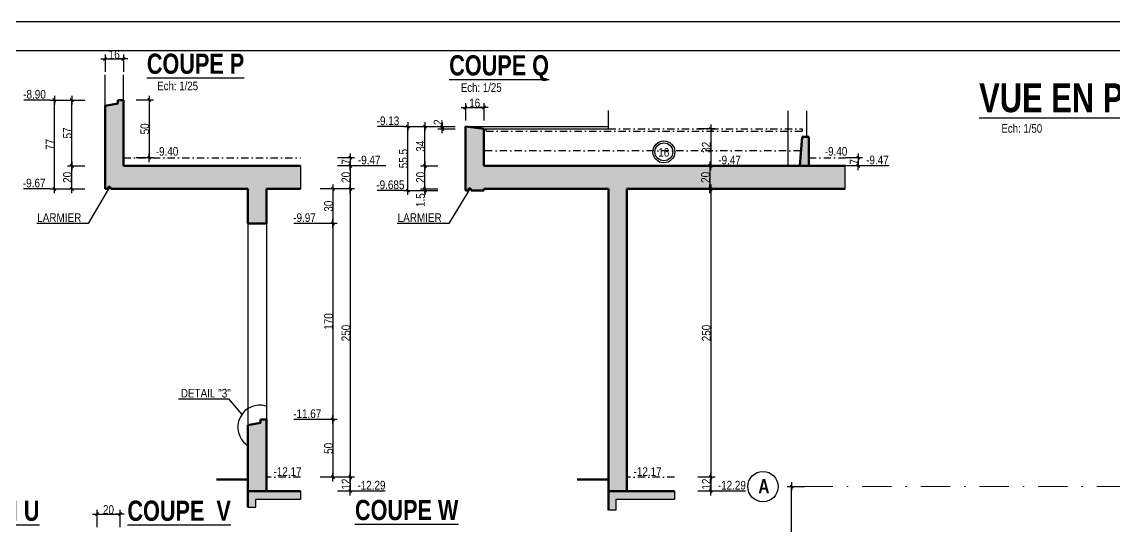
# Model space of a CAD drawing. Header units: millimetres. Extents: x 0 to 22237, y -21919 to -17719.
# Drawn here: x 13110 to 15005, y -18594 to -17719 of the extents above; entities that cross this region are included whole.
import ezdxf
from ezdxf.enums import TextEntityAlignment as Align

# ---------------------------------------------------------------- set-up
doc = ezdxf.new("R2010")
doc.units = ezdxf.units.MM
doc.linetypes.add('CACHEX2', pattern=[19.049999999999997, 12.7, -6.35])
doc.linetypes.add('TIRETPTX2', pattern=[50.8, 25.4, -12.7, 0, -12.7])
for name, color, linetype in [('01-Cad  2', 1, 'Continuous'), ('01_cote_gen', 4, 'Continuous'), ('01_linteaux', 2, 'Continuous'), ('01_murs_sup', 2, 'CACHEX2'), ('01_poch_BN', 9, 'Continuous'), ('01_texte', 230, 'Continuous'), ('AA_COTES', 2, 'Continuous')]:
    doc.layers.add(name, color=color, linetype=linetype)
doc.layers.add('01_murs_coup', color=5, linetype='Continuous', lineweight=60)
doc.layers.add('01_tram_axes', color=2, linetype='TIRETPTX2', lineweight=9)
doc.styles.add('ARIAL NA', font='ARIALN.TTF')
doc.styles.add('impact', font='impact.ttf')
doc.styles.add('MATTE_TXT', font='arial.ttf')
doc.styles.add('STYLE2', font='ARIALN.TTF')
doc.dimstyles.new('JB25', dxfattribs={"dimscale": 0.1, "dimtxt": 150, "dimasz": 15, "dimexe": 0.1, "dimexo": 0.1, "dimgap": 0.09, "dimtad": 1, "dimdec": 1, "dimlfac": 0.5, "dimdsep": 46, "dimtxsty": 'STYLE2', "dimblk1": 'BOND_G', "dimblk2": 'BOND_D', "dimsah": 1, "dimcen": 1.5, "dimdle": 0.01, "dimse1": 1, "dimse2": 1, "dimclrd": 4, "dimclre": 2, "dimclrt": 6, "dimazin": 2, "dimtfac": 2.333333333333333, "dimtdec": 1, "dimtix": 1, "dimtmove": 2, "dimatfit": 3, "dimldrblk": 'BOND_G', "dimfxl": 1, "dimtolj": 1, "dimtzin": 0, "dimarcsym": 0})
doc.dimstyles.new('JB50', dxfattribs={"dimscale": 0.1, "dimtxt": 150, "dimasz": 15, "dimexe": 0.1, "dimexo": 0.1, "dimgap": 0.09, "dimtad": 1, "dimdec": 1, "dimdsep": 46, "dimtxsty": 'STYLE2', "dimblk1": 'BOND_G', "dimblk2": 'BOND_D', "dimsah": 1, "dimcen": 1.5, "dimdle": 0.01, "dimse1": 1, "dimse2": 1, "dimclrd": 4, "dimclre": 2, "dimclrt": 6, "dimazin": 2, "dimtfac": 2.333333333333333, "dimtdec": 1, "dimtix": 1, "dimtmove": 2, "dimatfit": 3, "dimldrblk": 'BOND_G', "dimfxl": 1, "dimtolj": 1, "dimtzin": 0, "dimarcsym": 0})

# ---------------------------------------------------------------- blocks, each defined once
blk = doc.blocks.new('BOND_G')
at = {"layer": 'AA_COTES', "color": 0}
for p, q in [((0, -5), (0, 14.99999999999999)), ((5, 0), (-5, 0)), ((1.767766952966312, 1.767766952966312), (-1.767766952966426, -1.767766952966426))]:
    blk.add_line(p, q, dxfattribs=at)
blk = doc.blocks.new('BOND_D')
at = {"layer": 'AA_COTES', "color": 0}
for p, q in [((5, 0), (-5, 0)), ((-1.767766952966312, -1.767766952966312), (1.767766952966426, 1.767766952966426)), ((0, 5), (0, -15))]:
    blk.add_line(p, q, dxfattribs=at)
blk = doc.blocks.new('*D1905')
at = {"layer": '01_cote_gen', "color": 4, "lineweight": -2, "ltscale": 3, "transparency": 16777216}
blk.add_line((14445.2384307422, -19133.45861644135), (14445.2384307422, -18526.45861679672), dxfattribs=at)
at = {"layer": 'Defpoints', "color": 0, "ltscale": 3, "transparency": 16777216}
for p in [(14442.6624325404, -18524.95861679672), (14445.2384307422, -18524.95861679672), (14388.49760618981, -19134.95861644135)]:
    blk.add_point(p, dxfattribs=at)
at = {"layer": '01_cote_gen', "color": 4, "lineweight": -2, "ltscale": 3, "transparency": 16777216, "xscale": 1.5, "yscale": 1.5, "zscale": 1.5}
for name, p, rotation in [('BOND_D', (14445.2384307422, -18524.95861679672), 90), ('BOND_G', (14445.2384307422, -19134.95861644135), 270)]:
    blk.add_blockref(name, p, dxfattribs=dict(at, rotation=rotation))
at = {"layer": '01_cote_gen', "color": 6, "ltscale": 3, "transparency": 16777216, "insert": (14437.57083592638, -18829.95861661903), "char_height": 15, "attachment_point": 5, "rotation": 90, "style": 'STYLE2'}
blk.add_mtext('\\A1;610', dxfattribs=at)
blk = doc.blocks.new('*D3293')
at = {"layer": '01_cote_gen', "color": 4, "lineweight": -2, "transparency": 16777216}
blk.add_line((13649.6517692747, -18010.12777373044), (13649.6517692747, -18067.12777350939), dxfattribs=at)
at = {"layer": 'Defpoints', "color": 0, "transparency": 16777216}
for p in [(13621.73383187389, -18008.62777373044), (13534.17905570484, -18068.62777350939), (13649.6517692747, -18068.62777350939)]:
    blk.add_point(p, dxfattribs=at)
at = {"layer": '01_cote_gen', "color": 4, "lineweight": -2, "transparency": 16777216, "xscale": 1.5, "yscale": 1.5, "zscale": 1.5}
for name, p, rotation in [('BOND_G', (13649.6517692747, -18008.62777373044), 90), ('BOND_D', (13649.6517692747, -18068.62777350939), 270)]:
    blk.add_blockref(name, p, dxfattribs=dict(at, rotation=rotation))
at = {"layer": '01_cote_gen', "color": 6, "transparency": 16777216, "insert": (13641.98417445888, -18038.62777361991), "char_height": 15, "attachment_point": 5, "rotation": 90, "style": 'STYLE2'}
blk.add_mtext('\\A1;30', dxfattribs=at)
blk = doc.blocks.new('*D3294')
at = {"layer": '01_cote_gen', "color": 4, "lineweight": -2, "transparency": 16777216}
blk.add_line((13649.6517692747, -18070.12777350939), (13649.6517692747, -18407.1258581998), dxfattribs=at)
at = {"layer": 'Defpoints', "color": 0, "transparency": 16777216}
for p in [(13627.1517692747, -18068.62777350939), (13534.17905570482, -18408.6258581998), (13649.6517692747, -18408.6258581998)]:
    blk.add_point(p, dxfattribs=at)
at = {"layer": '01_cote_gen', "color": 4, "lineweight": -2, "transparency": 16777216, "xscale": 1.5, "yscale": 1.5, "zscale": 1.5}
for name, p, rotation in [('BOND_G', (13649.6517692747, -18068.62777350939), 90), ('BOND_D', (13649.6517692747, -18408.6258581998), 270)]:
    blk.add_blockref(name, p, dxfattribs=dict(at, rotation=rotation))
at = {"layer": '01_cote_gen', "color": 6, "transparency": 16777216, "insert": (13641.98417445888, -18238.62681585459), "char_height": 15, "attachment_point": 5, "rotation": 90, "style": 'STYLE2'}
blk.add_mtext('\\A1;170', dxfattribs=at)
blk = doc.blocks.new('*D3295')
at = {"layer": '01_cote_gen', "color": 4, "lineweight": -2, "transparency": 16777216}
blk.add_line((13649.6517692747, -18410.1258581998), (13649.6517692747, -18507.1258581998), dxfattribs=at)
at = {"layer": 'Defpoints', "color": 0, "transparency": 16777216}
for p in [(13627.1517692747, -18408.6258581998), (13534.17905570482, -18508.6258581998), (13649.6517692747, -18508.6258581998)]:
    blk.add_point(p, dxfattribs=at)
at = {"layer": '01_cote_gen', "color": 4, "lineweight": -2, "transparency": 16777216, "xscale": 1.5, "yscale": 1.5, "zscale": 1.5}
for name, p, rotation in [('BOND_G', (13649.6517692747, -18408.6258581998), 90), ('BOND_D', (13649.6517692747, -18508.6258581998), 270)]:
    blk.add_blockref(name, p, dxfattribs=dict(at, rotation=rotation))
at = {"layer": '01_cote_gen', "color": 6, "transparency": 16777216, "insert": (13641.98417445888, -18458.6258581998), "char_height": 15, "attachment_point": 5, "rotation": 90, "style": 'STYLE2'}
blk.add_mtext('\\A1;50', dxfattribs=at)
blk = doc.blocks.new('*D3288')
at = {"layer": '01_cote_gen', "color": 4, "lineweight": -2, "transparency": 16777216}
blk.add_line((13679.71745609644, -18010.12777373044), (13679.71745609644, -18507.1258581998), dxfattribs=at)
at = {"layer": 'Defpoints', "color": 0, "transparency": 16777216}
for p in [(13675.42242476644, -18008.62777373044), (13657.1517692747, -18508.6258581998), (13679.71745609644, -18508.6258581998)]:
    blk.add_point(p, dxfattribs=at)
at = {"layer": '01_cote_gen', "color": 4, "lineweight": -2, "transparency": 16777216, "xscale": 1.5, "yscale": 1.5, "zscale": 1.5}
for name, p, rotation in [('BOND_G', (13679.71745609644, -18008.62777373044), 90), ('BOND_D', (13679.71745609644, -18508.6258581998), 270)]:
    blk.add_blockref(name, p, dxfattribs=dict(at, rotation=rotation))
at = {"layer": '01_cote_gen', "color": 6, "transparency": 16777216, "insert": (13672.04986128062, -18258.62681596512), "char_height": 15, "attachment_point": 5, "rotation": 90, "style": 'STYLE2'}
blk.add_mtext('\\A1;250', dxfattribs=at)
blk = doc.blocks.new('*D3289')
at = {"layer": '01_cote_gen', "color": 4, "lineweight": -2, "transparency": 16777216}
blk.add_line((13679.71745609644, -17970.12777373043), (13679.71745609644, -18007.12777373044), dxfattribs=at)
at = {"layer": 'Defpoints', "color": 0, "transparency": 16777216}
for p in [(13706.40209724725, -17968.62777373043), (13679.71745609644, -18008.62777373044), (13707.72781343362, -18008.62777373044)]:
    blk.add_point(p, dxfattribs=at)
at = {"layer": '01_cote_gen', "color": 4, "lineweight": -2, "transparency": 16777216, "xscale": 1.5, "yscale": 1.5, "zscale": 1.5}
for name, p, rotation in [('BOND_G', (13679.71745609644, -17968.62777373043), 90), ('BOND_D', (13679.71745609644, -18008.62777373044), 270)]:
    blk.add_blockref(name, p, dxfattribs=dict(at, rotation=rotation))
at = {"layer": '01_cote_gen', "color": 6, "transparency": 16777216, "insert": (13672.04986128062, -17988.62777373043), "char_height": 15, "attachment_point": 5, "rotation": 90, "style": 'STYLE2'}
blk.add_mtext('\\A1;20', dxfattribs=at)
blk = doc.blocks.new('*D3290')
at = {"layer": '01_cote_gen', "color": 4, "lineweight": -2, "transparency": 16777216}
blk.add_line((13196.54045682886, -18007.12777373044), (13196.54045682886, -17970.12777373044), dxfattribs=at)
at = {"layer": 'Defpoints', "color": 0, "transparency": 16777216}
for p in [(13196.54045682886, -17968.62777373044), (13311.17529651258, -17968.62777373044), (13318.74781963954, -18008.62777373044)]:
    blk.add_point(p, dxfattribs=at)
at = {"layer": '01_cote_gen', "color": 4, "lineweight": -2, "transparency": 16777216, "xscale": 1.5, "yscale": 1.5, "zscale": 1.5}
for name, p, rotation in [('BOND_D', (13196.54045682886, -17968.62777373044), 90), ('BOND_G', (13196.54045682886, -18008.62777373044), 270)]:
    blk.add_blockref(name, p, dxfattribs=dict(at, rotation=rotation))
at = {"layer": '01_cote_gen', "color": 6, "transparency": 16777216, "insert": (13188.87286201304, -17988.62777373043), "char_height": 15, "attachment_point": 5, "rotation": 90, "style": 'STYLE2'}
blk.add_mtext('\\A1;20', dxfattribs=at)
blk = doc.blocks.new('*D3291')
at = {"layer": '01_cote_gen', "color": 4, "lineweight": -2, "transparency": 16777216}
blk.add_line((13679.71745609644, -18510.1258581998), (13679.71745609644, -18531.12777350939), dxfattribs=at)
at = {"layer": 'Defpoints', "color": 0, "transparency": 16777216}
for p in [(13552.80482031085, -18508.6258581998), (13552.80482031085, -18532.62777350939), (13679.71745609644, -18532.62777350939)]:
    blk.add_point(p, dxfattribs=at)
at = {"layer": '01_cote_gen', "color": 4, "lineweight": -2, "transparency": 16777216, "xscale": 1.5, "yscale": 1.5, "zscale": 1.5}
for name, p, rotation in [('BOND_G', (13679.71745609644, -18508.6258581998), 90), ('BOND_D', (13679.71745609644, -18532.62777350939), 270)]:
    blk.add_blockref(name, p, dxfattribs=dict(at, rotation=rotation))
at = {"layer": '01_cote_gen', "color": 6, "transparency": 16777216, "insert": (13672.17776032563, -18520.62681585459), "char_height": 15, "attachment_point": 5, "rotation": 90, "style": 'STYLE2'}
blk.add_mtext('\\A1;12', dxfattribs=at)
blk = doc.blocks.new('*D3296')
at = {"layer": '01_cote_gen', "color": 4, "lineweight": -2, "transparency": 16777216}
blk.add_line((13166.23774150116, -18007.12777373044), (13166.23774150116, -17856.12777373044), dxfattribs=at)
at = {"layer": 'Defpoints', "color": 0, "transparency": 16777216}
for p in [(13166.23774150116, -17854.62777373044), (13286.17905570482, -17854.62777373044), (13219.04045682886, -18008.62777373044)]:
    blk.add_point(p, dxfattribs=at)
at = {"layer": '01_cote_gen', "color": 4, "lineweight": -2, "transparency": 16777216, "xscale": 1.5, "yscale": 1.5, "zscale": 1.5}
for name, p, rotation in [('BOND_D', (13166.23774150116, -17854.62777373044), 90), ('BOND_G', (13166.23774150116, -18008.62777373044), 270)]:
    blk.add_blockref(name, p, dxfattribs=dict(at, rotation=rotation))
at = {"layer": '01_cote_gen', "color": 6, "transparency": 16777216, "insert": (13158.72874150116, -17931.62777373043), "char_height": 15, "attachment_point": 5, "rotation": 90, "style": 'STYLE2'}
blk.add_mtext('\\A1;77', dxfattribs=at)
blk = doc.blocks.new('*D3297')
at = {"layer": '01_cote_gen', "color": 4, "lineweight": -2, "transparency": 16777216}
blk.add_line((13196.54045682886, -17967.12777373044), (13196.54045682886, -17856.12777373044), dxfattribs=at)
at = {"layer": 'Defpoints', "color": 0, "transparency": 16777216}
for p in [(13196.54045682886, -17854.62777373044), (13286.17905570482, -17854.62777373044), (13219.04045682886, -17968.62777373044)]:
    blk.add_point(p, dxfattribs=at)
at = {"layer": '01_cote_gen', "color": 4, "lineweight": -2, "transparency": 16777216, "xscale": 1.5, "yscale": 1.5, "zscale": 1.5}
for name, p, rotation in [('BOND_D', (13196.54045682886, -17854.62777373044), 90), ('BOND_G', (13196.54045682886, -17968.62777373044), 270)]:
    blk.add_blockref(name, p, dxfattribs=dict(at, rotation=rotation))
at = {"layer": '01_cote_gen', "color": 6, "transparency": 16777216, "insert": (13188.90355778385, -17911.62777373043), "char_height": 15, "attachment_point": 5, "rotation": 90, "style": 'STYLE2'}
blk.add_mtext('\\A1;57', dxfattribs=at)
blk = doc.blocks.new('*D3292')
at = {"layer": '01_cote_gen', "color": 4, "lineweight": -2, "transparency": 16777216}
blk.add_line((13330.80709774807, -17856.12777373044), (13330.80709774807, -17953.12777373044), dxfattribs=at)
at = {"layer": 'Defpoints', "color": 0, "transparency": 16777216}
for p in [(13302.02279841274, -17854.62777373044), (13315.87149680118, -17954.62777373044, 2.768545584444726), (13330.80709774807, -17954.62777373044)]:
    blk.add_point(p, dxfattribs=at)
at = {"layer": '01_cote_gen', "color": 4, "lineweight": -2, "transparency": 16777216, "xscale": 1.5, "yscale": 1.5, "zscale": 1.5}
for name, p, rotation in [('BOND_G', (13330.80709774807, -17854.62777373044), 90), ('BOND_D', (13330.80709774807, -17954.62777373044), 270)]:
    blk.add_blockref(name, p, dxfattribs=dict(at, rotation=rotation))
at = {"layer": '01_cote_gen', "color": 6, "transparency": 16777216, "insert": (13323.13950293225, -17904.62777373043), "char_height": 15, "attachment_point": 5, "rotation": 90, "style": 'STYLE2'}
blk.add_mtext('\\A1;50', dxfattribs=at)
blk = doc.blocks.new('*D3298')
at = {"layer": '01_cote_gen', "color": 4, "lineweight": -2, "transparency": 16777216}
blk.add_line((13255.67905570482, -17783.29479073283), (13284.67905570482, -17783.29479073283), dxfattribs=at)
at = {"layer": 'Defpoints', "color": 0, "transparency": 16777216}
for p in [(13286.17905570482, -17783.29479073283), (13254.17905570482, -17810.69267463479), (13286.17905570482, -17810.69267463479)]:
    blk.add_point(p, dxfattribs=at)
at = {"layer": '01_cote_gen', "color": 4, "lineweight": -2, "transparency": 16777216, "xscale": 1.5, "yscale": 1.5, "zscale": 1.5, "rotation": 180}
blk.add_blockref('BOND_G', (13254.17905570482, -17783.29479073283), dxfattribs=at)
at = {"layer": '01_cote_gen', "color": 4, "lineweight": -2, "transparency": 16777216, "xscale": 1.5, "yscale": 1.5, "zscale": 1.5}
blk.add_blockref('BOND_D', (13286.17905570482, -17783.29479073283), dxfattribs=at)
at = {"layer": '01_cote_gen', "color": 6, "transparency": 16777216, "insert": (13270.17905570482, -17775.62719591701), "char_height": 15, "attachment_point": 5, "style": 'STYLE2'}
blk.add_mtext('\\A1;16', dxfattribs=at)
blk = doc.blocks.new('*D3299')
at = {"layer": '01_cote_gen', "color": 4, "lineweight": -2, "transparency": 16777216}
blk.add_line((13679.71745609644, -17956.12777373044), (13679.71745609644, -17967.12777373044), dxfattribs=at)
at = {"layer": 'Defpoints', "color": 0, "transparency": 16777216}
for p in [(13593.49050622818, -17954.62777373044, 6.227434410655659), (13593.49050622818, -17968.62777373044), (13679.71745609644, -17968.62777373044)]:
    blk.add_point(p, dxfattribs=at)
at = {"layer": '01_cote_gen', "color": 4, "lineweight": -2, "transparency": 16777216, "xscale": 1.5, "yscale": 1.5, "zscale": 1.5}
for name, p, rotation in [('BOND_G', (13679.71745609644, -17954.62777373044), 90), ('BOND_D', (13679.71745609644, -17968.62777373044), 270)]:
    blk.add_blockref(name, p, dxfattribs=dict(at, rotation=rotation))
at = {"layer": '01_cote_gen', "color": 6, "transparency": 16777216, "insert": (13672.20845609644, -17961.62777373043), "char_height": 15, "attachment_point": 5, "rotation": 90, "style": 'STYLE2'}
blk.add_mtext('\\A1;7', dxfattribs=at)
blk = doc.blocks.new('*D3305')
at = {"layer": '01_cote_gen', "color": 4, "lineweight": -2, "transparency": 16777216}
blk.add_line((14304.99113997139, -18010.12777373043), (14304.99113997139, -18507.1258581998), dxfattribs=at)
at = {"layer": 'Defpoints', "color": 0, "transparency": 16777216}
for p in [(14300.69610864139, -18008.62777373043, 9.990202748774205), (14282.42545314966, -18508.6258581998), (14304.99113997139, -18508.6258581998)]:
    blk.add_point(p, dxfattribs=at)
at = {"layer": '01_cote_gen', "color": 4, "lineweight": -2, "transparency": 16777216, "xscale": 1.5, "yscale": 1.5, "zscale": 1.5}
for name, p, rotation in [('BOND_G', (14304.99113997139, -18008.62777373043), 90), ('BOND_D', (14304.99113997139, -18508.6258581998), 270)]:
    blk.add_blockref(name, p, dxfattribs=dict(at, rotation=rotation))
at = {"layer": '01_cote_gen', "color": 6, "transparency": 16777216, "insert": (14297.32354515557, -18258.62681596512), "char_height": 15, "attachment_point": 5, "rotation": 90, "style": 'STYLE2'}
blk.add_mtext('\\A1;250', dxfattribs=at)
blk = doc.blocks.new('*D3306')
at = {"layer": '01_cote_gen', "color": 4, "lineweight": -2, "transparency": 16777216}
blk.add_line((14303.66542378502, -17970.12777373043), (14303.66542378502, -18007.12777373043), dxfattribs=at)
at = {"layer": 'Defpoints', "color": 0, "transparency": 16777216}
for p in [(14330.35006493584, -17968.62777373043), (14303.66542378502, -18008.62777373043), (14330.35006493584, -18008.62777373043, 9.9902027487733)]:
    blk.add_point(p, dxfattribs=at)
at = {"layer": '01_cote_gen', "color": 4, "lineweight": -2, "transparency": 16777216, "xscale": 1.5, "yscale": 1.5, "zscale": 1.5}
for name, p, rotation in [('BOND_G', (14303.66542378502, -17968.62777373043), 90), ('BOND_D', (14303.66542378502, -18008.62777373043), 270)]:
    blk.add_blockref(name, p, dxfattribs=dict(at, rotation=rotation))
at = {"layer": '01_cote_gen', "color": 6, "transparency": 16777216, "insert": (14295.9978289692, -17988.62777373043), "char_height": 15, "attachment_point": 5, "rotation": 90, "style": 'STYLE2'}
blk.add_mtext('\\A1;20', dxfattribs=at)
blk = doc.blocks.new('*D3300')
at = {"layer": '01_cote_gen', "color": 4, "lineweight": -2, "transparency": 16777216}
blk.add_line((14304.99113997139, -17906.12777373043), (14304.99113997139, -17967.12777373043), dxfattribs=at)
at = {"layer": 'Defpoints', "color": 0, "transparency": 16777216}
for p in [(14323.69815898061, -17904.62777373043), (14284.22893969151, -17968.62777373043), (14304.99113997139, -17968.62777373043)]:
    blk.add_point(p, dxfattribs=at)
at = {"layer": '01_cote_gen', "color": 4, "lineweight": -2, "transparency": 16777216, "xscale": 1.5, "yscale": 1.5, "zscale": 1.5}
for name, p, rotation in [('BOND_G', (14304.99113997139, -17904.62777373043), 90), ('BOND_D', (14304.99113997139, -17968.62777373043), 270)]:
    blk.add_blockref(name, p, dxfattribs=dict(at, rotation=rotation))
at = {"layer": '01_cote_gen', "color": 6, "transparency": 16777216, "insert": (14297.32354515557, -17936.62777373043), "char_height": 15, "attachment_point": 5, "rotation": 90, "style": 'STYLE2'}
blk.add_mtext('\\A1;32', dxfattribs=at)
blk = doc.blocks.new('*D3307')
at = {"layer": '01_cote_gen', "color": 4, "lineweight": -2, "transparency": 16777216}
blk.add_line((14561.03475525221, -17956.12777373043), (14561.03475525221, -17967.12777373043), dxfattribs=at)
at = {"layer": 'Defpoints', "color": 0, "transparency": 16777216}
for p in [(14538.00901340666, -17954.62777373043, 9.990202748773754), (14538.00901340666, -17968.62777373043), (14561.03475525221, -17968.62777373043)]:
    blk.add_point(p, dxfattribs=at)
at = {"layer": '01_cote_gen', "color": 4, "lineweight": -2, "transparency": 16777216, "xscale": 1.5, "yscale": 1.5, "zscale": 1.5}
for name, p, rotation in [('BOND_G', (14561.03475525221, -17954.62777373043), 90), ('BOND_D', (14561.03475525221, -17968.62777373043), 270)]:
    blk.add_blockref(name, p, dxfattribs=dict(at, rotation=rotation))
at = {"layer": '01_cote_gen', "color": 6, "transparency": 16777216, "insert": (14553.52575525222, -17961.62777373043), "char_height": 15, "attachment_point": 5, "rotation": 90, "style": 'STYLE2'}
blk.add_mtext('\\A1;7', dxfattribs=at)
blk = doc.blocks.new('*D3301')
at = {"layer": '01_cote_gen', "color": 4, "lineweight": -2, "transparency": 16777216}
blk.add_line((13809.23690326451, -18007.12777373044), (13809.23690326451, -17970.12777373044), dxfattribs=at)
at = {"layer": 'Defpoints', "color": 0, "transparency": 16777216}
for p in [(13809.23690326451, -17968.62777373044), (13919.87174294822, -17968.62777373044), (13927.44426607518, -18008.62777373044)]:
    blk.add_point(p, dxfattribs=at)
at = {"layer": '01_cote_gen', "color": 4, "lineweight": -2, "transparency": 16777216, "xscale": 1.5, "yscale": 1.5, "zscale": 1.5}
for name, p, rotation in [('BOND_D', (13809.23690326451, -17968.62777373044), 90), ('BOND_G', (13809.23690326451, -18008.62777373044), 270)]:
    blk.add_blockref(name, p, dxfattribs=dict(at, rotation=rotation))
at = {"layer": '01_cote_gen', "color": 6, "transparency": 16777216, "insert": (13801.56930844868, -17988.62777373043), "char_height": 15, "attachment_point": 5, "rotation": 90, "style": 'STYLE2'}
blk.add_mtext('\\A1;20', dxfattribs=at)
blk = doc.blocks.new('*D3302')
at = {"layer": '01_cote_gen', "color": 4, "lineweight": -2, "transparency": 16777216}
blk.add_line((13809.23690326451, -17967.12777373044), (13809.23690326451, -17902.12777373043), dxfattribs=at)
at = {"layer": 'Defpoints', "color": 0, "transparency": 16777216}
for p in [(13809.23690326451, -17900.62777373043), (13858.82354561533, -17900.62777373043), (13831.73690326451, -17968.62777373044)]:
    blk.add_point(p, dxfattribs=at)
at = {"layer": '01_cote_gen', "color": 4, "lineweight": -2, "transparency": 16777216, "xscale": 1.5, "yscale": 1.5, "zscale": 1.5}
for name, p, rotation in [('BOND_D', (13809.23690326451, -17900.62777373043), 90), ('BOND_G', (13809.23690326451, -17968.62777373044), 270)]:
    blk.add_blockref(name, p, dxfattribs=dict(at, rotation=rotation))
at = {"layer": '01_cote_gen', "color": 6, "transparency": 16777216, "insert": (13801.56930844868, -17934.62777373043), "char_height": 15, "attachment_point": 5, "rotation": 90, "style": 'STYLE2'}
blk.add_mtext('\\A1;34', dxfattribs=at)
blk = doc.blocks.new('*D3303')
at = {"layer": '01_cote_gen', "color": 4, "lineweight": -2, "transparency": 16777216}
blk.add_line((13779.46832022097, -18010.12777373044), (13779.46832022097, -17902.12777373043), dxfattribs=at)
at = {"layer": 'Defpoints', "color": 0, "transparency": 16777216}
for p in [(13779.46832022097, -17900.62777373043), (13858.82354561533, -17900.62777373043), (13831.73690326451, -18011.62777373044)]:
    blk.add_point(p, dxfattribs=at)
at = {"layer": '01_cote_gen', "color": 4, "lineweight": -2, "transparency": 16777216, "xscale": 1.5, "yscale": 1.5, "zscale": 1.5}
for name, p, rotation in [('BOND_D', (13779.46832022097, -17900.62777373043), 90), ('BOND_G', (13779.46832022097, -18011.62777373044), 270)]:
    blk.add_blockref(name, p, dxfattribs=dict(at, rotation=rotation))
at = {"layer": '01_cote_gen', "color": 6, "transparency": 16777216, "insert": (13771.83142117595, -17956.12777373043), "char_height": 15, "attachment_point": 5, "rotation": 90, "style": 'STYLE2'}
blk.add_mtext('\\A1;55.5', dxfattribs=at)
blk = doc.blocks.new('*D3304')
at = {"layer": '01_cote_gen', "color": 4, "lineweight": -2, "transparency": 16777216}
blk.add_line((13839.26635791815, -17903.12777373043), (13839.26635791815, -17902.12777373043), dxfattribs=at)
at = {"layer": 'Defpoints', "color": 0, "transparency": 16777216}
for p in [(13839.26635791815, -17900.62777373043), (13858.82354561533, -17900.62777373043), (13894.82354561533, -17904.62777373043)]:
    blk.add_point(p, dxfattribs=at)
at = {"layer": '01_cote_gen', "color": 4, "lineweight": -2, "transparency": 16777216, "xscale": 1.5, "yscale": 1.5, "zscale": 1.5}
for name, p, rotation in [('BOND_D', (13839.26635791815, -17900.62777373043), 90), ('BOND_G', (13839.26635791815, -17904.62777373043), 270)]:
    blk.add_blockref(name, p, dxfattribs=dict(at, rotation=rotation))
at = {"layer": '01_cote_gen', "color": 6, "transparency": 16777216, "insert": (13831.72666214735, -17892.97211131968), "char_height": 15, "attachment_point": 5, "rotation": 90, "style": 'STYLE2'}
blk.add_mtext('\\A1;2', dxfattribs=at)
blk = doc.blocks.new('*D3308')
at = {"layer": '01_cote_gen', "color": 4, "lineweight": -2, "transparency": 16777216}
blk.add_line((13880.95273957978, -17867.48447968955), (13909.95273957978, -17867.48447968955), dxfattribs=at)
at = {"layer": 'Defpoints', "color": 0, "transparency": 16777216}
for p in [(13911.45273957978, -17867.48447968955), (13879.45273957978, -17896.41051478252), (13911.45273957978, -17929.14802589847)]:
    blk.add_point(p, dxfattribs=at)
at = {"layer": '01_cote_gen', "color": 4, "lineweight": -2, "transparency": 16777216, "xscale": 1.5, "yscale": 1.5, "zscale": 1.5, "rotation": 180}
blk.add_blockref('BOND_G', (13879.45273957978, -17867.48447968955), dxfattribs=at)
at = {"layer": '01_cote_gen', "color": 4, "lineweight": -2, "transparency": 16777216, "xscale": 1.5, "yscale": 1.5, "zscale": 1.5}
blk.add_blockref('BOND_D', (13911.45273957978, -17867.48447968955), dxfattribs=at)
at = {"layer": '01_cote_gen', "color": 6, "transparency": 16777216, "insert": (13895.45273957978, -17859.81688487372), "char_height": 15, "attachment_point": 5, "style": 'STYLE2'}
blk.add_mtext('\\A1;16', dxfattribs=at)
blk = doc.blocks.new('*D3309')
at = {"layer": '01_cote_gen', "color": 4, "lineweight": -2, "transparency": 16777216}
blk.add_line((14304.99113997139, -18510.1258581998), (14304.99113997139, -18531.12777350939), dxfattribs=at)
at = {"layer": 'Defpoints', "color": 0, "transparency": 16777216}
for p in [(14178.0785041858, -18508.6258581998), (14178.0785041858, -18532.62777350939), (14304.99113997139, -18532.62777350939)]:
    blk.add_point(p, dxfattribs=at)
at = {"layer": '01_cote_gen', "color": 4, "lineweight": -2, "transparency": 16777216, "xscale": 1.5, "yscale": 1.5, "zscale": 1.5}
for name, p, rotation in [('BOND_G', (14304.99113997139, -18508.6258581998), 90), ('BOND_D', (14304.99113997139, -18532.62777350939), 270)]:
    blk.add_blockref(name, p, dxfattribs=dict(at, rotation=rotation))
at = {"layer": '01_cote_gen', "color": 6, "transparency": 16777216, "insert": (14297.45144420059, -18520.62681585459), "char_height": 15, "attachment_point": 5, "rotation": 90, "style": 'STYLE2'}
blk.add_mtext('\\A1;12', dxfattribs=at)
blk = doc.blocks.new('*D3331')
at = {"layer": '01_cote_gen', "color": 4, "lineweight": -2, "transparency": 16777216}
blk.add_line((13241.5896758671, -18572.57386396825), (13278.5896758671, -18572.57386396825), dxfattribs=at)
at = {"layer": 'Defpoints', "color": 0, "transparency": 16777216}
for p in [(13280.0896758671, -18572.57386396825), (13240.0896758671, -18599.9717478702), (13280.0896758671, -18599.9717478702)]:
    blk.add_point(p, dxfattribs=at)
at = {"layer": '01_cote_gen', "color": 4, "lineweight": -2, "transparency": 16777216, "xscale": 1.5, "yscale": 1.5, "zscale": 1.5, "rotation": 180}
blk.add_blockref('BOND_G', (13240.0896758671, -18572.57386396825), dxfattribs=at)
at = {"layer": '01_cote_gen', "color": 4, "lineweight": -2, "transparency": 16777216, "xscale": 1.5, "yscale": 1.5, "zscale": 1.5}
blk.add_blockref('BOND_D', (13280.0896758671, -18572.57386396825), dxfattribs=at)
at = {"layer": '01_cote_gen', "color": 6, "transparency": 16777216, "insert": (13260.0896758671, -18564.90626915242), "char_height": 15, "attachment_point": 5, "style": 'STYLE2'}
blk.add_mtext('\\A1;20', dxfattribs=at)
blk = doc.blocks.new('*D3448')
at = {"layer": '01_cote_gen', "color": 4, "lineweight": -2, "ltscale": 0.1, "transparency": 16777216}
for p, q in [((13809.23690326451, -18007.12777373044), (13809.23690326451, -18005.62777373044)), ((13809.23690326451, -18008.62777373044), (13809.23690326451, -18011.62777373044)), ((13809.23690326451, -18013.12777373044), (13809.23690326451, -18014.62777373044))]:
    blk.add_line(p, q, dxfattribs=at)
at = {"layer": 'Defpoints', "color": 0, "ltscale": 0.1, "transparency": 16777216}
for p in [(13809.23690326451, -18011.62777373044), (13911.45273957978, -18008.62777373044), (13911.45273957978, -18011.62777373044)]:
    blk.add_point(p, dxfattribs=at)
at = {"layer": '01_cote_gen', "color": 4, "lineweight": -2, "ltscale": 0.1, "transparency": 16777216, "xscale": 1.5, "yscale": 1.5, "zscale": 1.5}
for name, p, rotation in [('BOND_G', (13809.23690326451, -18008.62777373044), 270), ('BOND_D', (13809.23690326451, -18011.62777373044), 90)]:
    blk.add_blockref(name, p, dxfattribs=dict(at, rotation=rotation))
at = {"layer": '01_cote_gen', "color": 6, "ltscale": 0.1, "transparency": 16777216, "insert": (13801.56930844868, -18028.24212132259), "char_height": 15, "attachment_point": 5, "rotation": 90, "style": 'STYLE2'}
blk.add_mtext('\\A1;1.5', dxfattribs=at)

msp = doc.modelspace()

# ---------------------------------------------------------------- hatches: boundary and pattern name
at = {"layer": '01_murs_sup'}
h = msp.add_hatch(dxfattribs=at)
h.set_pattern_fill('DASH', color=256, scale=2.5, angle=135)
h.set_pattern_definition([(135, (-53.29877434159425, 4582.938554086344), (-11.22532015133644, 8.881784197001252e-16), [7.9375, -7.9375])])
h.paths.add_polyline_path([(16702.21981193012, -17921.97185641045), (16121.6199404505, -17921.97184360788, 0.3086562202005254), (14990.88436773524, -18752.70781431718), (14784.20037268548, -19435.8048006065, 0.8815934079177), (16413.22117706379, -20219.30476319802), (16413.22117706379, -20304.9968242225), (16517.21956696347, -20304.99681450232), (16517.21955480921, -20174.95911754834), (17705.21975762179, -20174.95911754835), (17705.21975762179, -19646.9591219023), (17685.21975762179, -19646.959121897), (17685.21975762179, -20149.95911754835), (17128.21980232518, -20149.95911754835), (17128.21980232519, -19646.95916890583), (17108.21980232518, -19646.95916890583), (17108.21980232518, -20149.95911754835), (16517.21975277186, -20149.95911754834), (16517.22373533816, -19646.97727429437), (16497.22373533879, -19646.97711592425), (16497.21975276597, -20149.9597826702), (16413.22117706379, -20149.95911754834), (16413.22117706379, -20181.42398612201, -0.8977307417604343), (14803.25946762882, -19441.87396153566), (15009.89760377474, -18758.92854033971, -0.3084792553612299), (16121.97008448388, -17941.9718436156), (16702.21981193012, -17941.97185641045)])
h.paths.add_polyline_path([(16497.21955450599, -20174.99733010687), (16497.21956478735, -20284.99681637165), (16433.22117706379, -20284.9968233567), (16433.22204809947, -20174.9968233636)], flags=16)
at = {"layer": '01_poch_BN', "ltscale": 0.1}
h = msp.add_hatch(color=256, dxfattribs=at)
h.dxf.hatch_style = 1
edge = h.paths.add_edge_path()
edge.add_line((13593.49050622818, -17968.62777373044), (13286.17905570482, -17968.62777373044))
edge.add_line((13286.17905570482, -17968.62777373044), (13286.17905570482, -17854.62777373044))
edge.add_line((13286.17905570482, -17854.62777373044), (13276.17905570482, -17854.62777373044))
edge.add_line((13276.17905570482, -17854.62777373044), (13276.17905570482, -17860.62777373044))
edge.add_line((13276.17905570482, -17860.62777373044), (13254.17905570482, -17864.62777373043))
edge.add_line((13254.17905570482, -17864.62777373043), (13254.17905570482, -18008.62777373044))
edge.add_line((13254.17905570482, -18008.62777373044), (13260.17905570482, -18008.62777373044))
edge.add_line((13260.17905570482, -18008.62777373044), (13260.17905570482, -18007.62777373044))
edge.add_arc((13257.66592954882, -18006.12777373044), 2.926739324915681, 329.1684516497438, 390.8315483502562)
edge.add_arc((13265.5298905795, -18003.27693885576), 5.518712595768577, 194.1684516497438, 255.8315483502562)
edge.add_line((13264.17905570482, -18008.62777373044), (13286.17905570482, -18008.62777373044))
edge.add_line((13286.17905570482, -18008.62777373044), (13502.17905570482, -18008.62777373044))
edge.add_line((13502.17905570482, -18008.62777373044), (13502.17905570482, -18068.62777350939))
edge.add_line((13502.17905570482, -18068.62777350939), (13534.17905570484, -18068.62777350939))
edge.add_line((13534.17905570484, -18068.62777350939), (13534.17905570485, -18008.62777373044))
edge.add_line((13534.17905570485, -18008.62777373044), (13593.49050622818, -18008.62777373044))
edge.add_line((13593.49050622818, -18008.62777373044), (13593.49050622818, -17968.62777373044))
h.paths.add_polyline_path([(13534.17905570482, -18408.6258581998), (13524.17905570482, -18408.6258581998), (13524.17905570482, -18414.6258581998), (13502.17905570482, -18418.6258581998), (13502.17905570482, -18418.82777350939), (13502.17905570482, -18532.62777350939), (13534.17905570482, -18532.62777350939)])
h.paths.add_polyline_path([(13593.49050622818, -18532.62777350939), (13502.17905570482, -18532.62777350939), (13502.17905570482, -18560.5476396848), (13515.2165610929, -18560.5476396848), (13515.2165610929, -18547.09622166224), (13593.49050622818, -18547.09622166224)])
h = msp.add_hatch(color=256, dxfattribs=at)
h.dxf.hatch_style = 1
edge = h.paths.add_edge_path()
edge.add_line((14538.00901340665, -17968.62777373043), (14232.1227166998, -17968.62777373043))
edge.add_arc((14223.68755735427, -17951.4606219708), 19.12754591479395, 243.8325925586957, 296.1674074413286, ccw=False)
edge.add_line((14215.25239800876, -17968.62777373044), (14020.12643126562, -17968.62777373044))
edge.add_arc((14011.69127192011, -17951.46062197081), 19.12754591478421, 243.8325925586813, 296.1674074413187, ccw=False)
edge.add_line((14003.25611257459, -17968.62777373044), (13915.45273957978, -17968.62777373044))
edge.add_line((13915.45273957978, -17968.62777373044), (13911.45273957978, -17968.62777373043))
edge.add_line((13911.45273957978, -17968.62777373043), (13911.45273957978, -17914.62777373043))
edge.add_line((13911.45273957978, -17914.62777373043), (13911.45273957978, -17904.62777373043))
edge.add_line((13911.45273957978, -17904.62777373043), (13879.45273957978, -17900.62777373043))
edge.add_line((13879.45273957978, -17900.62777373043), (13879.45273957978, -17910.62777373043))
edge.add_line((13879.45273957978, -17910.62777373043), (13879.45273957978, -18011.62777373043))
edge.add_line((13879.45273957978, -18011.62777373043), (13885.45273957978, -18011.62777373043))
edge.add_line((13885.45273957978, -18011.62777373043), (13885.45273957978, -18007.62777373043))
edge.add_arc((13885.45273957978, -18011.62777373043), 4, -5.212541509536095e-11, 90, ccw=False)
edge.add_line((13889.45273957978, -18011.62777373044), (13911.45273957978, -18011.62777373044))
edge.add_line((13911.45273957978, -18011.62777373044), (13911.45273957978, -18008.62777373044))
edge.add_line((13911.45273957978, -18008.62777373044), (14127.45273957978, -18008.62777373044))
edge.add_line((14127.45273957978, -18008.62777373044), (14127.45273957978, -18532.62777350939))
edge.add_line((14127.45273957978, -18532.62777350939), (14159.45273957978, -18532.62777350939))
edge.add_line((14159.45273957978, -18532.62777350939), (14159.45273957978, -18008.62777373043))
edge.add_line((14159.45273957978, -18008.62777373043), (14538.00901340666, -18008.62777373044))
edge.add_line((14538.00901340666, -18008.62777373044), (14538.00901340665, -17968.62777373043))
h.paths.add_polyline_path([(14475.45273957977, -17918.62777373043), (14463.45273957978, -17918.62777373043), (14459.45273957978, -17968.62777373043), (14475.45273957978, -17968.62777373043)], flags=17)
h.paths.add_polyline_path([(14242.15419311654, -18532.62777350939), (14127.45273957978, -18532.62777350939), (14127.45273957978, -18566.03260533007), (14140.49024496785, -18566.03260533007), (14140.49024496785, -18547.09622166224), (14242.15419311654, -18547.09622166224)])

# ---------------------------------------------------------------- linework, layer by layer
at = {"layer": '01-Cad  2'}
for p, q in [((21690.15670261702, -17718.97151097876), (11550.15670261702, -17718.97151097876)), ((21640.15670261702, -17768.97151097876), (11600.15670261703, -17768.97151097876))]:
    msp.add_line(p, q, dxfattribs=at)
at = {"layer": '01_linteaux'}
for p, q in [((13254.17905570482, -17864.62777373043), (13254.17905570482, -17810.69267463479)), ((13286.17905570482, -17854.62777373044), (13286.17905570482, -17810.69267463479)), ((14127.45273957978, -17904.62777373043), (14127.45273957978, -17872.4198598924)), ((14439.45273957977, -17968.62777373043), (14439.45273957978, -17873.15275149855)), ((14471.45273957977, -17918.62777373043), (14471.45273957977, -17873.15275149855)), ((13879.45273957978, -17900.62777373043), (14127.45273957978, -17900.62777373043)), ((13911.45273957978, -17904.62777373043), (14127.45273957977, -17904.62777373043)), ((13502.17905570482, -18068.62777350939), (13502.17905570482, -18418.82777350939)), ((13534.17905570482, -18068.62777350939), (13534.17905570482, -18408.6258581998))]:
    msp.add_line(p, q, dxfattribs=at)
at = {"layer": '01_linteaux', "linetype": 'TIRETPTX2', "ltscale": 0.5}
for p, q in [((13915.45273957978, -17908.62777373043), (13915.45273957978, -17904.62777373043)), ((14127.45273957977, -17904.62777373043), (14463.43414583735, -17904.62777373043)), ((14463.43414583735, -17904.62777373043), (14463.43414583735, -17908.62777373043)), ((13915.45273957978, -17908.62777373043), (14463.43414583735, -17908.62777373043)), ((14461.53273957978, -17942.62777373043), (13911.45273957978, -17942.62777373043)), ((13286.17905570482, -17954.62777373044, 2.605318368163038), (13593.49050622818, -17954.62777373044, 6.227434410655659)), ((14475.45273957977, -17954.62777373043, 9.252885338045868), (14538.00901340666, -17954.62777373043, 9.990202748773754)), ((13593.49050622818, -18508.6258581998), (13534.17905570482, -18508.6258581998)), ((14242.15419311654, -18508.6258581998), (14159.45273957978, -18508.6258581998))]:
    msp.add_line(p, q, dxfattribs=at)
at = {"layer": '01_linteaux', "color": 5, "linetype": 'TIRETPTX2', "ltscale": 0.1}
msp.add_open_spline([(14931.96154522875, -18860.72229074369), (15002.09202984779, -18678.06297556414), (15072.22251446683, -18495.40366038459)], degree=2, dxfattribs=at)
at = {"layer": '01_murs_coup'}
for p, q in [((13254.1790557048, -17864.62777373044), (13276.17905570482, -17860.62777373044)), ((13254.17905570482, -18008.62777373044), (13254.17905570482, -17864.62777373043)), ((13276.17905570482, -17854.62777373044), (13276.17905570482, -17860.62777373044)), ((13286.17905570482, -17854.62777373044), (13276.17905570482, -17854.62777373044)), ((13286.17905570482, -17854.62777373044), (13286.17905570482, -17968.62777373044)), ((13879.45273957978, -18011.62777373043), (13879.45273957978, -17900.62777373043)), ((13911.45273957978, -17904.62777373043), (13879.45273957978, -17900.62777373043)), ((13911.45273957978, -17968.62777373043), (13911.45273957978, -17904.62777373043)), ((14463.45273957978, -17918.62777373043), (14459.45273957978, -17968.62777373043)), ((14475.45273957977, -17918.62777373043), (14463.45273957978, -17918.62777373043)), ((14475.45273957978, -17968.62777373043), (14475.45273957977, -17918.62777373043)), ((13593.49050622818, -17968.62777373044), (13286.17905570482, -17968.62777373044)), ((14538.00901340666, -17968.62777373043), (13911.45273957978, -17968.62777373044)), ((13260.17905570483, -18008.62777373044), (13254.17905570482, -18008.62777373044)), ((13260.17905570482, -18008.62777373044), (13260.17905570482, -18004.62777373044)), ((13286.17905570482, -18008.62777373044), (13264.17905570482, -18008.62777373044)), ((13502.17905570482, -18008.62777373044), (13286.17905570482, -18008.62777373044)), ((13502.17905570482, -18068.62777350939), (13502.17905570482, -18008.62777373044)), ((13534.17905570484, -18068.62777350939), (13534.17905570485, -18008.62777373044)), ((13534.17905570485, -18008.62777373044), (13593.49050622817, -18008.62777373044)), ((13885.45273957978, -18011.62777373043), (13879.45273957978, -18011.62777373043)), ((13885.45273957978, -18011.62777373043), (13885.45273957978, -18007.62777373043)), ((13911.45273957978, -18011.62777373044), (13889.45273957978, -18011.62777373044)), ((14127.45273957978, -18008.62777373044), (13911.45273957978, -18008.62777373044)), ((13911.45273957978, -18008.62777373044), (13911.45273957978, -18011.62777373044)), ((14127.45273957978, -18566.03260533007), (14127.45273957978, -18008.62777373044)), ((14538.00901340666, -18008.62777373044, 9.990202748774205), (14159.45273957978, -18008.62777373043, 9.990202748774205)), ((14159.45273957978, -18532.62777350939), (14159.45273957978, -18008.62777373043)), ((13534.17905570482, -18068.62777350939), (13502.17905570482, -18068.62777350939)), ((13502.17905570482, -18418.6258581998), (13524.17905570482, -18414.6258581998)), ((13502.17905570482, -18560.5476396848), (13502.17905570482, -18418.6258581998)), ((13534.17905570482, -18408.6258581998), (13524.17905570482, -18408.6258581998)), ((13524.17905570482, -18414.6258581998), (13524.17905570482, -18408.6258581998)), ((13534.17905570482, -18532.62777350939), (13534.17905570482, -18408.6258581998)), ((13502.17905570482, -18512.6258581998), (13447.73153290324, -18512.6258581998)), ((14127.45273957978, -18512.6258581998), (14073.0052167782, -18512.6258581998)), ((13593.49050622818, -18532.62777350939), (13502.17905570482, -18532.62777350939)), ((14242.15419311654, -18532.62777350939), (14127.45273957978, -18532.62777350939))]:
    msp.add_line(p, q, dxfattribs=at)
for centre in [(13260.17905570482, -18008.62777373044), (13885.45273957978, -18011.62777373043)]:
    msp.add_arc(centre, 4, 0, 90, dxfattribs=at)
at = {"layer": '01_murs_sup', "ltscale": 2}
msp.add_arc((16165.01427914678, -19165.94123108127), 1244.726036363743, 91.990922718337, 160.6105502050484, dxfattribs=at)
at = {"layer": '01_poch_BN'}
for p, q in [((13593.49050622818, -17968.62777373044), (13593.49050622818, -18008.62777373044)), ((14538.00901340666, -18008.62777373044), (14538.00901340665, -17968.62777373044)), ((13593.49050622818, -18532.62777350939), (13593.49050622818, -18547.09622166224)), ((14242.15419311654, -18532.62777350939), (14242.15419311654, -18547.09622166224)), ((13593.49050622818, -18547.09622166224), (13515.2165610929, -18547.09622166224)), ((13515.2165610929, -18547.09622166224), (13515.2165610929, -18560.5476396848)), ((14242.15419311654, -18547.09622166224), (14140.49024496785, -18547.09622166224)), ((14140.49024496785, -18547.09622166224), (14140.49024496785, -18566.03260533007)), ((13502.17905570482, -18560.5476396848), (13515.2165610929, -18560.5476396848)), ((14140.49024496785, -18566.03260533007), (14127.45273957978, -18566.03260533007))]:
    msp.add_line(p, q, dxfattribs=at)
at = {"layer": '01_texte'}
for p, q in [((13158.73774150116, -17854.62777373044), (13113.48498725871, -17854.62777373044)), ((13771.96832022097, -17900.62777373043), (13726.71556597852, -17900.62777373043)), ((13741.33283240511, -17968.62777373043), (13687.21745609643, -17968.62777373043)), ((14366.60651628007, -17968.62777373043), (14312.49113997139, -17968.62777373043)), ((14613.78750949466, -17968.62777373043), (14568.53475525221, -17968.62777373043)), ((13158.15156433629, -18008.62777373044), (13112.89881009384, -18008.62777373044)), ((13260.17905570483, -18008.62777373044), (13225.12436062211, -18068.62777350939)), ((13771.38214305611, -18011.62777373044), (13726.12938881366, -18011.62777373044)), ((13885.45273957978, -18011.62777373043), (13850.39804449707, -18068.62777350939)), ((13225.12436062211, -18068.62777350939), (13135.71199348363, -18068.62777350939)), ((13627.1517692747, -18068.62777350939), (13581.89901503225, -18068.62777350939)), ((13850.39804449707, -18068.62777350939), (13760.98567735858, -18068.62777350939)), ((13381.81562593047, -18372.5651726236), (13468.53472004484, -18372.5651726236)), ((13468.53472004484, -18372.5651726236), (13491.36818579079, -18400.14144927475)), ((13627.1517692747, -18408.6258581998), (13581.89901503225, -18408.6258581998)), ((13739.9702691297, -18532.62777350939), (13687.21745609643, -18532.62777350939)), ((14365.24395300465, -18532.62777350939), (14312.49113997139, -18532.62777350939))]:
    msp.add_line(p, q, dxfattribs=at)
for centre, radius in [((14223.68755735428, -17944.40946005735), 19.12754591478733), ((14223.68755735428, -17944.40946005735), 15.59128631101339), ((14395.64045907371, -18524.95861679672), 26.33682356677673)]:
    msp.add_circle(centre, radius, dxfattribs=at)
msp.add_arc((13522.63363584731, -18421.92589463354), 38.10630429242156, 74.08311033016825, 234.0339109058142, dxfattribs=at)
at = {"layer": '01_tram_axes', "color": 253, "ltscale": 2}
msp.add_line((14466.1990507632, -18524.95861679722), (21640.15670261702, -18524.95861674463), dxfattribs=at)

# ---------------------------------------------------------------- texts
at = {"layer": '01_texte', "style": 'impact'}
for s, height, p in [('%%UCOUPE P', 35, (13411.19793662254, -17819.56642515044)), ('%%UCOUPE Q', 35, (13937.87711225296, -17822.33937816313)), ('%%UVUE EN PLAN', 50, (14950.90335779298, -17890.61436966965)), ('%%UELEVATION U', 35, (13014.17691816178, -18594.75603448089)), ('%%UCOUPE  V', 35, (13382.73899409525, -18594.75603448089)), ('%%UCOUPE W', 35, (13777.50156552062, -18593.53764963693))]:
    msp.add_text(s, height=height, dxfattribs=at).set_placement(p, align=Align.BOTTOM_CENTER)
at = {"layer": '01_texte', "style": 'MATTE_TXT', "width": 0.8}
for s, p in [('Ech: 1/25', (13380.15975692007, -17842.12681245867)), ('Ech: 1/25', (13906.83893255049, -17844.89976547136)), ('Ech: 1/50', (14844.68722110671, -17915.73124877786))]:
    msp.add_text(s, height=15, dxfattribs=at).set_placement(p, align=Align.BOTTOM_CENTER)
at = {"layer": '01_texte', "style": 'ARIAL NA'}
for s, p in [('-8.90', (13112.24430037052, -17852.01004184308)), ('-9.13', (13725.47487909033, -17898.01004184308)), ('-9.40', (13342.16271369937, -17951.05133245352)), ('16', (14213.98124826335, -17952.81507968303)), ('-9.40', (14502.81661194045, -17951.03339335612)), ('-9.47', (13692.84288193577, -17966.01004184308)), ('-9.47', (14318.11656581073, -17966.01004184308)), ('-9.47', (14574.63774444231, -17966.01004184308)), ('-9.67', (13111.65812320566, -18006.01004184308)), ('-9.685', (13724.88870192547, -18009.01004184308)), ('LARMIER', (13136.60232914397, -18066.01004162203)), ('-9.97', (13580.65832814406, -18066.01004162203)), ('LARMIER', (13761.87601301893, -18066.01004162203)), ('DETAIL "3"', (13385.63099231383, -18370.40534720076)), ('-11.67', (13580.65832814406, -18406.00812631244)), ('-12.17', (13546.39225224905, -18506.45036959961, -4.995101374386934)), ('-12.17', (14171.0844533315, -18506.45036959961, -4.995101374386934)), ('-12.29', (13692.07078612195, -18530.01004162203)), ('-12.29', (14317.3444699969, -18530.01004162203))]:
    msp.add_text(s, height=15, dxfattribs=at).set_placement(p)
at = {"layer": '01_texte', "style": 'impact'}
msp.add_text('A', height=25, rotation=5.169332623788947e-08, dxfattribs=at).set_placement((14387.53660755381, -18536.87001002605))

# ---------------------------------------------------------------- dimensions: what is measured, and where the dimension line sits
at = {"layer": '01_cote_gen'}
for base, p1, p2, picture, middle in [((13286.17905570482, -17783.29479073283), (13254.17905570482, -17810.69267463479), (13286.17905570482, -17810.69267463479), '*D3298', (13270.17905570482, -17775.62719591701)), ((13911.45273957978, -17867.48447968955), (13879.45273957978, -17896.41051478252), (13911.45273957978, -17929.14802589847), '*D3308', (13895.45273957978, -17859.81688487372)), ((13280.0896758671, -18572.57386396825), (13240.0896758671, -18599.9717478702), (13280.0896758671, -18599.9717478702), '*D3331', (13260.0896758671, -18564.90626915242))]:
    dim = msp.add_linear_dim(base=base, p1=p1, p2=p2, dimstyle='JB25', dxfattribs=at)
    dim.commit()
    dim.dimension.update_dxf_attribs({"geometry": picture, "text_midpoint": middle})
for base, p1, p2, picture, middle in [((13166.23774150116, -17854.62777373044), (13219.04045682886, -18008.62777373044), (13286.17905570482, -17854.62777373044), '*D3296', (13158.72874150116, -17931.62777373043)), ((13196.54045682886, -17854.62777373044), (13219.04045682886, -17968.62777373044), (13286.17905570482, -17854.62777373044), '*D3297', (13188.90355778385, -17911.62777373043)), ((13330.80709774807, -17954.62777373044), (13302.02279841274, -17854.62777373044), (13315.87149680118, -17954.62777373044, 2.768545584444726), '*D3292', (13323.13950293225, -17904.62777373043)), ((13779.46832022097, -17900.62777373043), (13831.73690326451, -18011.62777373044), (13858.82354561533, -17900.62777373043), '*D3303', (13771.83142117595, -17956.12777373043)), ((13809.23690326451, -17900.62777373043), (13831.73690326451, -17968.62777373044), (13858.82354561533, -17900.62777373043), '*D3302', (13801.56930844868, -17934.62777373043)), ((14304.99113997139, -17968.62777373043), (14323.69815898061, -17904.62777373043), (14284.22893969151, -17968.62777373043), '*D3300', (14297.32354515557, -17936.62777373043)), ((13196.54045682886, -17968.62777373044), (13318.74781963954, -18008.62777373044), (13311.17529651258, -17968.62777373044), '*D3290', (13188.87286201304, -17988.62777373043)), ((13679.71745609644, -17968.62777373044), (13593.49050622818, -17954.62777373044, 6.227434410655659), (13593.49050622818, -17968.62777373044), '*D3299', (13672.20845609644, -17961.62777373043)), ((13679.71745609644, -18008.62777373044), (13706.40209724725, -17968.62777373043), (13707.72781343362, -18008.62777373044), '*D3289', (13672.04986128062, -17988.62777373043)), ((13809.23690326451, -17968.62777373044), (13927.44426607518, -18008.62777373044), (13919.87174294822, -17968.62777373044), '*D3301', (13801.56930844868, -17988.62777373043)), ((14303.66542378502, -18008.62777373043), (14330.35006493584, -17968.62777373043), (14330.35006493584, -18008.62777373043, 9.9902027487733), '*D3306', (14295.9978289692, -17988.62777373043)), ((14561.03475525221, -17968.62777373043), (14538.00901340666, -17954.62777373043, 9.990202748773754), (14538.00901340666, -17968.62777373043), '*D3307', (14553.52575525222, -17961.62777373043)), ((13649.6517692747, -18068.62777350939), (13621.73383187389, -18008.62777373044), (13534.17905570484, -18068.62777350939), '*D3293', (13641.98417445888, -18038.62777361991)), ((13679.71745609644, -18508.6258581998), (13675.42242476644, -18008.62777373044), (13657.1517692747, -18508.6258581998), '*D3288', (13672.04986128062, -18258.62681596512)), ((14304.99113997139, -18508.6258581998), (14300.69610864139, -18008.62777373043, 9.990202748774205), (14282.42545314966, -18508.6258581998), '*D3305', (14297.32354515557, -18258.62681596512)), ((13649.6517692747, -18408.6258581998), (13627.1517692747, -18068.62777350939), (13534.17905570482, -18408.6258581998), '*D3294', (13641.98417445888, -18238.62681585459)), ((13649.6517692747, -18508.6258581998), (13627.1517692747, -18408.6258581998), (13534.17905570482, -18508.6258581998), '*D3295', (13641.98417445888, -18458.6258581998)), ((13679.71745609644, -18532.62777350939), (13552.80482031085, -18508.6258581998), (13552.80482031085, -18532.62777350939), '*D3291', (13672.17776032563, -18520.62681585459)), ((14304.99113997139, -18532.62777350939), (14178.0785041858, -18508.6258581998), (14178.0785041858, -18532.62777350939), '*D3309', (14297.45144420059, -18520.62681585459))]:
    dim = msp.add_linear_dim(base=base, p1=p1, p2=p2, angle=90, dimstyle='JB25', dxfattribs=at)
    dim.commit()
    dim.dimension.update_dxf_attribs({"geometry": picture, "text_midpoint": middle})
dim = msp.add_linear_dim(base=(13839.26635791815, -17900.62777373043), p1=(13894.82354561533, -17904.62777373043), p2=(13858.82354561533, -17900.62777373043), angle=90, dimstyle='JB25', dxfattribs=at)
dim.commit()
dim.dimension.update_dxf_attribs({"geometry": '*D3304', "text_midpoint": (13831.72666214735, -17892.97211131968), "dimtype": 160})
at = {"layer": '01_cote_gen', "ltscale": 0.1}
dim = msp.add_linear_dim(base=(13809.23690326451, -18011.62777373044), p1=(13911.45273957978, -18008.62777373044), p2=(13911.45273957978, -18011.62777373044), angle=90, dimstyle='JB25', dxfattribs=at)
dim.commit()
dim.dimension.update_dxf_attribs({"geometry": '*D3448', "text_midpoint": (13801.56930844868, -18028.24212132259), "dimtype": 160})
at = {"layer": '01_cote_gen', "ltscale": 3}
dim = msp.add_linear_dim(base=(14445.2384307422, -18524.95861679672), p1=(14388.49760618981, -19134.95861644135), p2=(14442.6624325404, -18524.95861679672), angle=90, dimstyle='JB50', dxfattribs=at)
dim.commit()
dim.dimension.update_dxf_attribs({"geometry": '*D1905', "text_midpoint": (14437.57083592638, -18829.95861661903)})

doc.saveas('drawing.dxf')
